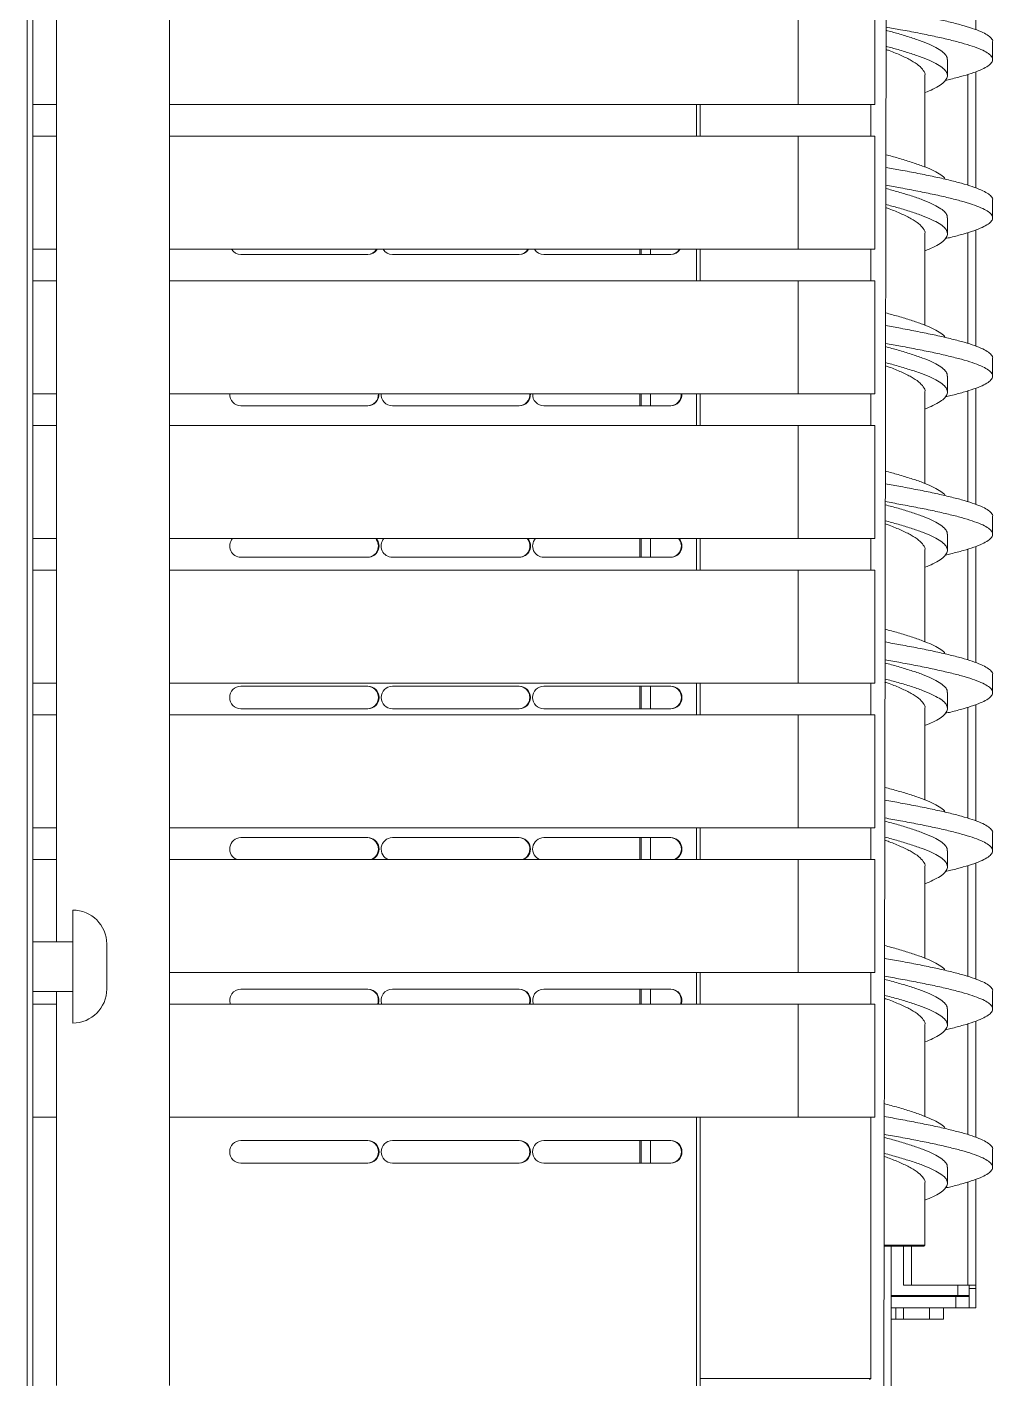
# Model space of a CAD drawing. Header units: millimetres. Extents: x 8553 to 58453, y 11523 to 43612.
# Drawn here: x 50483.8 to 50825.4, y 14145.4 to 14623.9 of the extents above; entities that cross this region are included whole.
import ezdxf

# ---------------------------------------------------------------- set-up
doc = ezdxf.new("R2010")
doc.units = ezdxf.units.MM

msp = doc.modelspace()

# ---------------------------------------------------------------- linework, layer by layer
at = {"linetype": 'Continuous', "lineweight": 15}
for p, q in [((50483.751, 14078.84), (50483.751, 16831.874)), ((50485.751, 16831.757), (50485.751, 14078.957)), ((50534.187, 14143.037), (50534.187, 16772.637)), ((50494.187, 16610.557), (50494.187, 14300.157)), ((50788.899, 15395.707), (50786.76, 14138.008)), ((50819.349, 14664.059), (50819.349, 14622.914)), ((50756.536, 14636.391), (50756.536, 14596.391)), ((50783.641, 14596.391), (50783.641, 14636.391)), ((50825.29, 14612.337), (50825.29, 14618.645)), ((50809.29, 14606.691), (50809.29, 14612.337)), ((50819.349, 14608.059), (50819.349, 14566.914)), ((50801.351, 14574.302), (50801.351, 14606.691)), ((50816.549, 14607.119), (50816.549, 14567.864)), ((50494.187, 14596.391), (50485.751, 14596.391)), ((50756.536, 14596.391), (50534.187, 14596.391)), ((50720.574, 14596.391), (50720.574, 14585.191)), ((50721.83, 14585.191), (50721.83, 14596.391)), ((50783.641, 14596.391), (50756.536, 14596.391)), ((50782.151, 14585.191), (50782.151, 14596.391)), ((50494.187, 14585.191), (50485.751, 14585.191)), ((50756.536, 14585.191), (50534.187, 14585.191)), ((50756.536, 14585.191), (50756.536, 14545.191)), ((50783.641, 14585.191), (50756.536, 14585.191)), ((50783.641, 14545.191), (50783.641, 14585.191)), ((50825.29, 14556.337), (50825.29, 14562.645)), ((50809.29, 14550.691), (50809.29, 14556.337)), ((50801.351, 14518.302), (50801.351, 14550.691)), ((50816.549, 14551.119), (50816.549, 14511.864)), ((50819.349, 14552.059), (50819.349, 14510.914)), ((50494.187, 14545.191), (50485.751, 14545.191)), ((50756.536, 14545.191), (50534.187, 14545.191)), ((50559.38, 14543.388), (50604.288, 14543.388)), ((50612.954, 14543.388), (50657.861, 14543.388)), ((50666.527, 14543.388), (50711.435, 14543.388)), ((50700.551, 14545.191), (50700.551, 14543.388)), ((50700.951, 14545.191), (50700.951, 14543.388)), ((50704.237, 14545.191), (50704.237, 14543.388)), ((50720.574, 14545.191), (50720.574, 14533.991)), ((50721.83, 14533.991), (50721.83, 14545.191)), ((50783.641, 14545.191), (50756.536, 14545.191)), ((50782.151, 14533.991), (50782.151, 14545.191)), ((50494.187, 14533.991), (50485.751, 14533.991)), ((50756.536, 14533.991), (50534.187, 14533.991)), ((50756.536, 14533.991), (50756.536, 14493.991)), ((50783.641, 14533.991), (50756.536, 14533.991)), ((50783.641, 14493.991), (50783.641, 14533.991)), ((50825.29, 14500.337), (50825.29, 14506.645)), ((50809.29, 14494.691), (50809.29, 14500.337)), ((50494.187, 14493.991), (50485.751, 14493.991)), ((50756.536, 14493.991), (50534.187, 14493.991)), ((50700.551, 14493.991), (50700.551, 14489.788)), ((50700.951, 14493.991), (50700.951, 14489.788)), ((50704.237, 14493.991), (50704.237, 14489.788)), ((50720.574, 14493.991), (50720.574, 14482.791)), ((50721.83, 14482.791), (50721.83, 14493.991)), ((50783.641, 14493.991), (50756.536, 14493.991)), ((50782.151, 14482.791), (50782.151, 14493.991)), ((50801.351, 14462.302), (50801.351, 14494.691)), ((50816.549, 14495.119), (50816.549, 14455.864)), ((50819.349, 14496.059), (50819.349, 14454.914)), ((50559.38, 14489.788), (50604.288, 14489.788)), ((50612.954, 14489.788), (50657.861, 14489.788)), ((50666.527, 14489.788), (50711.435, 14489.788)), ((50494.187, 14482.791), (50485.751, 14482.791)), ((50756.536, 14482.791), (50534.187, 14482.791)), ((50756.536, 14482.791), (50756.536, 14442.791)), ((50783.641, 14482.791), (50756.536, 14482.791)), ((50783.641, 14442.791), (50783.641, 14482.791)), ((50825.29, 14444.337), (50825.29, 14450.645)), ((50494.187, 14442.791), (50485.751, 14442.791)), ((50756.536, 14442.791), (50534.187, 14442.791)), ((50700.551, 14442.791), (50700.551, 14436.188)), ((50700.951, 14442.791), (50700.951, 14436.188)), ((50704.237, 14442.791), (50704.237, 14436.188)), ((50720.574, 14442.791), (50720.574, 14431.591)), ((50721.83, 14431.591), (50721.83, 14442.791)), ((50783.641, 14442.791), (50756.536, 14442.791)), ((50782.151, 14431.591), (50782.151, 14442.791)), ((50809.29, 14438.691), (50809.29, 14444.337)), ((50819.349, 14440.059), (50819.349, 14398.914)), ((50559.38, 14436.188), (50604.288, 14436.188)), ((50612.954, 14436.188), (50657.861, 14436.188)), ((50666.527, 14436.188), (50711.435, 14436.188)), ((50801.351, 14406.302), (50801.351, 14438.691)), ((50816.549, 14439.119), (50816.549, 14399.864)), ((50494.187, 14431.591), (50485.751, 14431.591)), ((50756.536, 14431.591), (50534.187, 14431.591)), ((50756.536, 14431.591), (50756.536, 14391.591)), ((50783.641, 14431.591), (50756.536, 14431.591)), ((50783.641, 14391.591), (50783.641, 14431.591)), ((50825.29, 14388.337), (50825.29, 14394.645)), ((50494.187, 14391.591), (50485.751, 14391.591)), ((50756.536, 14391.591), (50534.187, 14391.591)), ((50604.288, 14390.588), (50559.38, 14390.588)), ((50657.861, 14390.588), (50612.954, 14390.588)), ((50711.435, 14390.588), (50666.527, 14390.588)), ((50700.551, 14390.588), (50700.551, 14382.588)), ((50700.951, 14390.588), (50700.951, 14382.588)), ((50704.237, 14390.588), (50704.237, 14382.588)), ((50720.574, 14391.591), (50720.574, 14380.391)), ((50721.83, 14380.391), (50721.83, 14391.591)), ((50783.641, 14391.591), (50756.536, 14391.591)), ((50782.151, 14380.391), (50782.151, 14391.591)), ((50809.29, 14382.691), (50809.29, 14388.337)), ((50801.351, 14350.302), (50801.351, 14382.691)), ((50816.549, 14383.119), (50816.549, 14343.864)), ((50819.349, 14384.059), (50819.349, 14342.914)), ((50494.187, 14380.391), (50485.751, 14380.391)), ((50756.536, 14380.391), (50534.187, 14380.391)), ((50559.38, 14382.588), (50604.288, 14382.588)), ((50612.954, 14382.588), (50657.861, 14382.588)), ((50666.527, 14382.588), (50711.435, 14382.588)), ((50756.536, 14380.391), (50756.536, 14340.391)), ((50783.641, 14380.391), (50756.536, 14380.391)), ((50783.641, 14340.391), (50783.641, 14380.391)), ((50494.187, 14340.391), (50485.751, 14340.391)), ((50756.536, 14340.391), (50534.187, 14340.391)), ((50720.574, 14340.391), (50720.574, 14329.191)), ((50721.83, 14329.191), (50721.83, 14340.391)), ((50783.641, 14340.391), (50756.536, 14340.391)), ((50782.151, 14329.191), (50782.151, 14340.391)), ((50604.288, 14336.988), (50559.38, 14336.988)), ((50657.861, 14336.988), (50612.954, 14336.988)), ((50711.435, 14336.988), (50666.527, 14336.988)), ((50700.551, 14336.988), (50700.551, 14329.191)), ((50700.951, 14336.988), (50700.951, 14329.191)), ((50704.237, 14336.988), (50704.237, 14329.191)), ((50825.29, 14332.337), (50825.29, 14338.645)), ((50809.29, 14326.691), (50809.29, 14332.337)), ((50494.187, 14329.191), (50485.751, 14329.191)), ((50756.536, 14329.191), (50534.187, 14329.191)), ((50756.536, 14329.191), (50756.536, 14289.191)), ((50783.641, 14329.191), (50756.536, 14329.191)), ((50783.641, 14289.191), (50783.641, 14329.191)), ((50801.351, 14294.302), (50801.351, 14326.691)), ((50816.549, 14327.119), (50816.549, 14287.864)), ((50819.349, 14328.059), (50819.349, 14286.914)), ((50499.932, 14271.357), (50499.932, 14311.357)), ((50499.932, 14300.157), (50485.751, 14300.157)), ((50511.932, 14299.357), (50511.932, 14283.357)), ((50756.536, 14289.191), (50534.187, 14289.191)), ((50720.574, 14289.191), (50720.574, 14277.991)), ((50721.83, 14277.991), (50721.83, 14289.191)), ((50783.641, 14289.191), (50756.536, 14289.191)), ((50782.151, 14277.991), (50782.151, 14289.191)), ((50485.751, 14282.557), (50499.932, 14282.557)), ((50494.187, 14282.557), (50494.187, 14143.037)), ((50604.288, 14283.388), (50559.38, 14283.388)), ((50657.861, 14283.388), (50612.954, 14283.388)), ((50711.435, 14283.388), (50666.527, 14283.388)), ((50700.551, 14283.388), (50700.551, 14277.991)), ((50700.951, 14283.388), (50700.951, 14277.991)), ((50704.237, 14283.388), (50704.237, 14277.991)), ((50825.29, 14276.337), (50825.29, 14282.645)), ((50494.187, 14277.991), (50485.751, 14277.991)), ((50756.536, 14277.991), (50534.187, 14277.991)), ((50756.536, 14277.991), (50756.536, 14237.991)), ((50783.641, 14277.991), (50756.536, 14277.991)), ((50783.641, 14237.991), (50783.641, 14277.991)), ((50809.29, 14270.691), (50809.29, 14276.337)), ((50801.351, 14238.302), (50801.351, 14270.691)), ((50816.549, 14271.119), (50816.549, 14231.864)), ((50819.349, 14272.059), (50819.349, 14230.914)), ((50494.187, 14237.991), (50485.751, 14237.991)), ((50756.536, 14237.991), (50534.187, 14237.991)), ((50720.574, 14237.991), (50720.574, 14084.588)), ((50721.83, 14084.588), (50721.83, 14237.991)), ((50783.641, 14237.991), (50756.536, 14237.991)), ((50782.151, 14145.597), (50782.151, 14237.991)), ((50604.288, 14229.788), (50559.38, 14229.788)), ((50657.861, 14229.788), (50612.954, 14229.788)), ((50711.435, 14229.788), (50666.527, 14229.788)), ((50700.551, 14229.788), (50700.551, 14221.788)), ((50700.951, 14229.788), (50700.951, 14221.788)), ((50704.237, 14229.788), (50704.237, 14221.788)), ((50825.29, 14220.337), (50825.29, 14226.645)), ((50559.38, 14221.788), (50604.288, 14221.788)), ((50612.954, 14221.788), (50657.861, 14221.788)), ((50666.527, 14221.788), (50711.435, 14221.788)), ((50809.29, 14214.691), (50809.29, 14220.337)), ((50819.349, 14216.059), (50819.349, 14178.557)), ((50801.351, 14192.797), (50801.351, 14214.691)), ((50816.549, 14215.119), (50816.549, 14178.557)), ((50786.853, 14192.397), (50800.951, 14192.397)), ((50786.854, 14192.797), (50801.351, 14192.797)), ((50789.351, 14076.957), (50789.351, 14192.397)), ((50793.749, 14192.397), (50793.749, 14178.557)), ((50796.549, 14192.397), (50796.549, 14178.557)), ((50800.951, 14192.397), (50801.351, 14192.797)), ((50796.549, 14178.557), (50793.749, 14178.557)), ((50796.549, 14178.557), (50816.549, 14178.557)), ((50812.951, 14178.557), (50812.951, 14174.957)), ((50819.349, 14178.557), (50816.549, 14178.557)), ((50816.949, 14178.557), (50816.949, 14177.357)), ((50816.949, 14177.357), (50816.949, 14174.557)), ((50816.949, 14177.357), (50819.349, 14177.357)), ((50816.951, 14178.557), (50816.951, 14177.357)), ((50819.349, 14178.557), (50819.349, 14177.357)), ((50819.349, 14177.357), (50819.349, 14170.557)), ((50812.951, 14174.957), (50789.351, 14174.957)), ((50789.351, 14174.557), (50812.235, 14174.557)), ((50812.235, 14170.557), (50812.235, 14174.557)), ((50812.235, 14174.557), (50816.951, 14174.557)), ((50812.951, 14174.957), (50816.949, 14174.957)), ((50816.932, 14174.557), (50816.949, 14174.821)), ((50816.951, 14170.557), (50816.951, 14174.557)), ((50791.024, 14170.557), (50789.351, 14170.557)), ((50791.024, 14166.557), (50791.024, 14170.557)), ((50793.7, 14170.557), (50791.024, 14170.557)), ((50793.7, 14166.557), (50793.7, 14170.557)), ((50793.7, 14170.557), (50801.773, 14170.557)), ((50802.934, 14170.557), (50801.773, 14170.557)), ((50802.934, 14166.557), (50802.934, 14170.557)), ((50807.871, 14170.557), (50802.934, 14170.557)), ((50807.871, 14166.557), (50807.871, 14170.557)), ((50807.871, 14170.557), (50812.235, 14170.557)), ((50812.235, 14170.557), (50816.951, 14170.557)), ((50819.349, 14170.557), (50816.951, 14170.557)), ((50791.024, 14166.557), (50789.351, 14166.557)), ((50793.7, 14166.557), (50791.024, 14166.557)), ((50802.934, 14166.557), (50793.7, 14166.557)), ((50807.871, 14166.557), (50802.934, 14166.557)), ((50765.213, 14145.597), (50721.83, 14145.597)), ((50782.151, 14145.597), (50765.213, 14145.597)), ((50781.751, 14145.197), (50782.151, 14145.597))]:
    msp.add_line(p, q, dxfattribs=at)
for centre, radius, start, end in [((50559.392, 14547.316), 3.928, 212.73989, 269.82633), ((50604.067, 14547.316), 3.928, 270.17367, 327.26011), ((50604.276, 14547.316), 3.928, 270.17367, 327.26011), ((50612.966, 14547.316), 3.928, 212.73989, 269.82633), ((50657.641, 14547.316), 3.928, 270.17367, 327.26011), ((50657.849, 14547.316), 3.928, 270.17367, 327.26011), ((50666.539, 14547.316), 3.928, 212.73989, 269.82633), ((50711.214, 14547.316), 3.928, 270.17367, 327.26011), ((50711.423, 14547.316), 3.928, 270.17367, 327.26011), ((50559.415, 14493.763), 3.975, 176.70044, 269.5039), ((50604.045, 14493.763), 3.975, 270.4961, 3.29956), ((50604.253, 14493.763), 3.975, 270.4961, 3.29956), ((50612.988, 14493.763), 3.975, 176.70044, 269.5039), ((50657.618, 14493.763), 3.975, 270.4961, 3.29956), ((50657.827, 14493.763), 3.975, 270.4961, 3.29956), ((50666.562, 14493.763), 3.975, 176.70044, 269.5039), ((50711.192, 14493.763), 3.975, 270.4961, 3.29956), ((50711.4, 14493.763), 3.975, 270.4961, 3.29956), ((50559.436, 14440.192), 4.005, 139.5221, 269.20268), ((50604.023, 14440.192), 4.005, 270.79732, 40.4779), ((50604.232, 14440.192), 4.005, 270.79732, 40.4779), ((50613.01, 14440.192), 4.005, 139.5221, 269.20268), ((50657.597, 14440.192), 4.005, 270.79732, 40.4779), ((50657.805, 14440.192), 4.005, 270.79732, 40.4779), ((50666.583, 14440.192), 4.005, 139.5221, 269.20268), ((50711.171, 14440.192), 4.005, 270.79732, 40.4779), ((50711.379, 14440.192), 4.005, 270.79732, 40.4779), ((50559.427, 14386.588), 4, 90.66843, 269.33157), ((50604.033, 14386.588), 4, 270.66843, 89.33157), ((50604.241, 14386.588), 4, 270.66843, 89.33157), ((50613.001, 14386.588), 4, 90.66843, 269.33157), ((50657.606, 14386.588), 4, 270.66843, 89.33157), ((50657.814, 14386.588), 4, 270.66843, 89.33157), ((50666.574, 14386.588), 4, 90.66843, 269.33157), ((50711.18, 14386.588), 4, 270.66843, 89.33157), ((50711.388, 14386.588), 4, 270.66843, 89.33157), ((50559.434, 14332.982), 4.006, 90.77337, 251.13402), ((50604.025, 14332.982), 4.006, 288.86598, 89.22663), ((50604.234, 14332.982), 4.006, 288.86598, 89.22663), ((50613.008, 14332.982), 4.006, 90.77337, 251.13402), ((50657.599, 14332.982), 4.006, 288.86598, 89.22663), ((50657.807, 14332.982), 4.006, 288.86598, 89.22663), ((50666.582, 14332.982), 4.006, 90.77337, 251.13402), ((50711.172, 14332.982), 4.006, 288.86598, 89.22663), ((50711.381, 14332.982), 4.006, 288.86598, 89.22663), ((50499.932, 14299.357), 12, 0, 90), ((50499.932, 14283.357), 12, 270, 0), ((50559.432, 14279.392), 3.996, 90.74027, 200.50916), ((50604.028, 14279.392), 3.996, 339.49084, 89.25973), ((50604.248, 14279.4), 3.988, 339.32244, 89.42813), ((50613.006, 14279.392), 3.996, 90.74027, 200.50916), ((50657.601, 14279.392), 3.996, 339.49084, 89.25973), ((50657.821, 14279.4), 3.988, 339.32244, 89.42813), ((50666.579, 14279.392), 3.996, 90.74027, 200.50916), ((50711.175, 14279.392), 3.996, 339.49084, 89.25973), ((50711.395, 14279.4), 3.988, 339.32244, 89.42813), ((50559.427, 14225.788), 4, 90.66843, 269.33157), ((50604.033, 14225.788), 4, 270.66843, 89.33157), ((50604.241, 14225.788), 4, 270.66843, 89.33157), ((50613.001, 14225.788), 4, 90.66843, 269.33157), ((50657.606, 14225.788), 4, 270.66843, 89.33157), ((50657.814, 14225.788), 4, 270.66843, 89.33157), ((50666.574, 14225.788), 4, 90.66843, 269.33157), ((50711.18, 14225.788), 4, 270.66843, 89.33157), ((50711.388, 14225.788), 4, 270.66843, 89.33157), ((50812.551, 14174.957), 0.4, 270, 0)]:
    msp.add_arc(centre, radius, start, end, dxfattribs=at)
for points, knots in [([(50787.597, 14630.164), (50789.328, 14629.854), (50793.23, 14629.156), (50798.936, 14628.069), (50804.644, 14626.9), (50809.811, 14625.735), (50814.354, 14624.568), (50818.197, 14623.4), (50821.267, 14622.236), (50823.542, 14621.067), (50824.862, 14619.901), (50825.414, 14619.094), (50825.269, 14618.675), (50825.258, 14618.645)], [0, 0, 0, 0, 0.0807462, 0.1819952, 0.2833248, 0.3845518, 0.4858448, 0.5871379, 0.6883649, 0.7896945, 0.8909435, 0.9921926, 1, 1, 1, 1]), ([(50787.585, 14622.7), (50789.019, 14622.309), (50792.166, 14621.452), (50796.504, 14620.126), (50800.557, 14618.725), (50803.927, 14617.326), (50806.558, 14615.927), (50808.329, 14614.526), (50809.239, 14613.328), (50809.196, 14612.599), (50809.181, 14612.336)], [0, 0, 0, 0, 0.113256, 0.2483733, 0.3834906, 0.518539, 0.6535875, 0.7887048, 0.9238221, 1, 1, 1, 1]), ([(50787.587, 14623.858), (50789.321, 14623.547), (50793.227, 14622.848), (50798.936, 14621.76), (50804.644, 14620.591), (50809.811, 14619.427), (50814.354, 14618.259), (50818.196, 14617.092), (50821.271, 14615.927), (50823.526, 14614.758), (50824.922, 14613.593), (50825.436, 14612.427), (50825.059, 14611.258), (50823.797, 14610.093), (50821.67, 14608.926), (50818.726, 14607.758), (50814.967, 14606.594), (50811.548, 14605.669), (50809.199, 14605.136), (50808.563, 14604.992)], [0, 0, 0, 0, 0.0494085, 0.1112338, 0.1731083, 0.2349202, 0.2967724, 0.3586245, 0.4204364, 0.4823109, 0.5441362, 0.6059615, 0.6678361, 0.729648, 0.7915001, 0.8533523, 0.9151642, 0.9770387, 1, 1, 1, 1]), ([(50787.575, 14617.057), (50789.013, 14616.665), (50792.163, 14615.807), (50796.505, 14614.48), (50800.557, 14613.079), (50803.929, 14611.68), (50806.551, 14610.281), (50808.355, 14608.88), (50809.297, 14607.479), (50809.353, 14606.08), (50808.527, 14604.681), (50806.817, 14603.28), (50804.461, 14601.942), (50802.336, 14601.071), (50801.351, 14600.668)], [0, 0, 0, 0, 0.0717823, 0.1572267, 0.2426712, 0.3280721, 0.413473, 0.4989175, 0.5843619, 0.6697629, 0.7551638, 0.8406082, 0.9260527, 1, 1, 1, 1]), ([(50801.324, 14606.691), (50801.333, 14606.721), (50801.511, 14607.335), (50800.857, 14608.531), (50799.294, 14610.281), (50796.625, 14612.031), (50793.05, 14613.781), (50789.949, 14615.079), (50787.943, 14615.794), (50787.573, 14615.925)], [0, 0, 0, 0, 0.009699, 0.1992138, 0.3887222, 0.5782254, 0.7677248, 0.9572217, 1, 1, 1, 1]), ([(50787.502, 14574.181), (50789.265, 14573.866), (50793.199, 14573.161), (50798.936, 14572.069), (50804.644, 14570.9), (50809.811, 14569.735), (50814.354, 14568.568), (50818.197, 14567.4), (50821.267, 14566.236), (50823.542, 14565.067), (50824.862, 14563.901), (50825.414, 14563.094), (50825.269, 14562.675), (50825.258, 14562.645)], [0, 0, 0, 0, 0.0821173, 0.1832153, 0.2843938, 0.3854698, 0.4866117, 0.5877537, 0.6888297, 0.7900082, 0.8911062, 0.9922042, 1, 1, 1, 1]), ([(50787.51, 14578.675), (50788.97, 14578.277), (50792.142, 14577.413), (50796.506, 14576.08), (50800.554, 14574.679), (50803.939, 14573.28), (50806.514, 14571.881), (50808.06, 14570.787), (50808.436, 14570.16), (50808.532, 14570)], [0, 0, 0, 0, 0.1377092, 0.2991453, 0.4605814, 0.6219353, 0.7832891, 0.9447252, 1, 1, 1, 1]), ([(50787.489, 14566.726), (50788.957, 14566.327), (50792.136, 14565.46), (50796.505, 14564.126), (50800.557, 14562.725), (50803.927, 14561.326), (50806.558, 14559.927), (50808.329, 14558.526), (50809.239, 14557.328), (50809.196, 14556.599), (50809.181, 14556.336)], [0, 0, 0, 0, 0.115508, 0.2502821, 0.3850563, 0.5197618, 0.6544673, 0.7892414, 0.9240156, 1, 1, 1, 1]), ([(50787.491, 14567.875), (50789.258, 14567.558), (50793.196, 14566.853), (50798.936, 14565.76), (50804.644, 14564.591), (50809.811, 14563.427), (50814.354, 14562.259), (50818.196, 14561.092), (50821.271, 14559.927), (50823.526, 14558.758), (50824.922, 14557.593), (50825.436, 14556.427), (50825.059, 14555.258), (50823.797, 14554.093), (50821.67, 14552.926), (50818.726, 14551.758), (50814.967, 14550.594), (50811.548, 14549.669), (50809.199, 14549.136), (50808.563, 14548.992)], [0, 0, 0, 0, 0.0502747, 0.1120437, 0.1738619, 0.2356174, 0.2974132, 0.359209, 0.4209645, 0.4827827, 0.5445517, 0.6063206, 0.6681388, 0.7298943, 0.7916901, 0.8534859, 0.9152415, 0.9770596, 1, 1, 1, 1]), ([(50801.324, 14550.691), (50801.333, 14550.721), (50801.511, 14551.335), (50800.857, 14552.531), (50799.294, 14554.281), (50796.624, 14556.031), (50793.051, 14557.781), (50789.92, 14559.09), (50787.88, 14559.817), (50787.478, 14559.96)], [0, 0, 0, 0, 0.0096632, 0.1984782, 0.3872867, 0.5760902, 0.7648899, 0.9536869, 1, 1, 1, 1]), ([(50787.48, 14561.083), (50788.95, 14560.683), (50792.133, 14559.816), (50796.505, 14558.48), (50800.557, 14557.079), (50803.929, 14555.68), (50806.551, 14554.281), (50808.355, 14552.88), (50809.297, 14551.479), (50809.353, 14550.08), (50808.527, 14548.681), (50806.817, 14547.28), (50804.461, 14545.942), (50802.336, 14545.071), (50801.351, 14544.668)], [0, 0, 0, 0, 0.0732744, 0.1585815, 0.2438886, 0.3291522, 0.4144159, 0.499723, 0.5850301, 0.6702937, 0.7555574, 0.8408645, 0.9261715, 1, 1, 1, 1]), ([(50787.415, 14522.701), (50788.907, 14522.295), (50792.113, 14521.422), (50796.506, 14520.08), (50800.554, 14518.679), (50803.939, 14517.28), (50806.514, 14515.881), (50808.06, 14514.787), (50808.436, 14514.16), (50808.532, 14514)], [0, 0, 0, 0, 0.1403244, 0.3012709, 0.4622174, 0.6230819, 0.7839464, 0.9448929, 1, 1, 1, 1]), ([(50787.407, 14518.199), (50789.202, 14517.877), (50793.169, 14517.167), (50798.936, 14516.069), (50804.644, 14514.9), (50809.811, 14513.735), (50814.354, 14512.568), (50818.197, 14511.4), (50821.267, 14510.236), (50823.542, 14509.067), (50824.862, 14507.901), (50825.414, 14507.094), (50825.269, 14506.675), (50825.258, 14506.645)], [0, 0, 0, 0, 0.0834843, 0.1844317, 0.2854595, 0.386385, 0.4873763, 0.5883676, 0.6892931, 0.7903209, 0.8912684, 0.9922158, 1, 1, 1, 1]), ([(50787.396, 14511.892), (50789.195, 14511.57), (50793.165, 14510.859), (50798.936, 14509.76), (50804.644, 14508.591), (50809.811, 14507.427), (50814.354, 14506.259), (50818.196, 14505.092), (50821.271, 14503.927), (50823.526, 14502.758), (50824.922, 14501.593), (50825.436, 14500.427), (50825.059, 14499.258), (50823.797, 14498.093), (50821.67, 14496.926), (50818.726, 14495.758), (50814.967, 14494.594), (50811.548, 14493.669), (50809.199, 14493.136), (50808.563, 14492.992)], [0, 0, 0, 0, 0.0511394, 0.1128522, 0.174614, 0.2363133, 0.2980529, 0.3597924, 0.4214917, 0.4832536, 0.5449663, 0.6066791, 0.6684409, 0.7301402, 0.7918798, 0.8536193, 0.9153186, 0.9770805, 1, 1, 1, 1]), ([(50787.394, 14510.753), (50788.894, 14510.344), (50792.106, 14509.469), (50796.505, 14508.126), (50800.557, 14506.725), (50803.927, 14505.326), (50806.558, 14503.927), (50808.329, 14502.526), (50809.239, 14501.328), (50809.196, 14500.599), (50809.181, 14500.336)], [0, 0, 0, 0, 0.1177486, 0.2521813, 0.3866141, 0.5209783, 0.6553426, 0.7897753, 0.924208, 1, 1, 1, 1]), ([(50801.324, 14494.691), (50801.333, 14494.721), (50801.511, 14495.335), (50800.857, 14496.531), (50799.295, 14498.281), (50796.624, 14500.031), (50793.052, 14501.781), (50789.89, 14503.102), (50787.817, 14503.839), (50787.383, 14503.994)], [0, 0, 0, 0, 0.0096277, 0.1977479, 0.3858619, 0.5739707, 0.7620757, 0.9501782, 1, 1, 1, 1]), ([(50787.385, 14505.11), (50788.888, 14504.7), (50792.103, 14503.824), (50796.505, 14502.48), (50800.557, 14501.079), (50803.929, 14499.68), (50806.551, 14498.281), (50808.355, 14496.88), (50809.297, 14495.479), (50809.353, 14494.08), (50808.527, 14492.681), (50806.817, 14491.28), (50804.461, 14489.942), (50802.336, 14489.071), (50801.351, 14488.668)], [0, 0, 0, 0, 0.0747617, 0.15993189, 0.24510207, 0.33022888, 0.41535568, 0.50052587, 0.58569606, 0.67082286, 0.75594966, 0.84111985, 0.92629004, 1, 1, 1, 1]), ([(50787.319, 14466.728), (50788.845, 14466.312), (50792.083, 14465.43), (50796.506, 14464.08), (50800.554, 14462.679), (50803.939, 14461.28), (50806.514, 14459.881), (50808.06, 14458.787), (50808.436, 14458.16), (50808.532, 14458)], [0, 0, 0, 0, 0.1429237, 0.3033836, 0.4638434, 0.6242215, 0.7845997, 0.9450595, 1, 1, 1, 1]), ([(50787.312, 14462.216), (50789.139, 14461.889), (50793.138, 14461.173), (50798.936, 14460.069), (50804.644, 14458.9), (50809.811, 14457.735), (50814.354, 14456.568), (50818.197, 14455.4), (50821.267, 14454.236), (50823.542, 14453.067), (50824.862, 14451.901), (50825.414, 14451.094), (50825.269, 14450.675), (50825.258, 14450.645)], [0, 0, 0, 0, 0.0848472, 0.1856445, 0.2865221, 0.3872975, 0.4881386, 0.5889798, 0.6897551, 0.7906328, 0.8914301, 0.9922274, 1, 1, 1, 1]), ([(50787.299, 14454.779), (50788.831, 14454.362), (50792.077, 14453.478), (50796.505, 14452.126), (50800.557, 14450.725), (50803.927, 14449.326), (50806.558, 14447.927), (50808.329, 14446.526), (50809.239, 14445.328), (50809.196, 14444.599), (50809.181, 14444.336)], [0, 0, 0, 0, 0.1199779, 0.2540709, 0.388164, 0.5221887, 0.6562135, 0.7903065, 0.9243996, 1, 1, 1, 1]), ([(50787.301, 14455.909), (50789.132, 14455.581), (50793.135, 14454.865), (50798.936, 14453.76), (50804.644, 14452.591), (50809.811, 14451.427), (50814.354, 14450.259), (50818.196, 14449.092), (50821.271, 14447.927), (50823.526, 14446.758), (50824.922, 14445.593), (50825.436, 14444.427), (50825.059, 14443.258), (50823.797, 14442.093), (50821.67, 14440.926), (50818.726, 14439.758), (50814.967, 14438.594), (50811.548, 14437.669), (50809.199, 14437.136), (50808.563, 14436.992)], [0, 0, 0, 0, 0.0520026, 0.1136591, 0.1753649, 0.237008, 0.2986914, 0.3603748, 0.422018, 0.4837237, 0.5453803, 0.6070368, 0.6687425, 0.7303857, 0.7920691, 0.8537525, 0.9153957, 0.9771014, 1, 1, 1, 1]), ([(50801.324, 14438.691), (50801.333, 14438.721), (50801.511, 14439.335), (50800.857, 14440.531), (50799.295, 14442.281), (50796.624, 14444.031), (50793.053, 14445.781), (50789.861, 14447.113), (50787.754, 14447.862), (50787.288, 14448.028)], [0, 0, 0, 0, 0.0095924, 0.1970231, 0.3844474, 0.5718667, 0.7592822, 0.9466952, 1, 1, 1, 1]), ([(50787.289, 14449.136), (50788.825, 14448.718), (50792.074, 14447.833), (50796.505, 14446.48), (50800.557, 14445.079), (50803.929, 14443.68), (50806.551, 14442.281), (50808.355, 14440.88), (50809.297, 14439.479), (50809.353, 14438.08), (50808.527, 14436.681), (50806.817, 14435.28), (50804.461, 14433.942), (50802.336, 14433.071), (50801.351, 14432.668)], [0, 0, 0, 0, 0.0762443, 0.161278, 0.2463117, 0.3313021, 0.4162925, 0.5013262, 0.5863599, 0.6713503, 0.7563407, 0.8413744, 0.9264081, 1, 1, 1, 1]), ([(50787.224, 14410.754), (50788.782, 14410.33), (50792.053, 14409.439), (50796.506, 14408.08), (50800.554, 14406.679), (50803.939, 14405.28), (50806.514, 14403.881), (50808.06, 14402.787), (50808.436, 14402.16), (50808.532, 14402)], [0, 0, 0, 0, 0.1455074, 0.3054835, 0.4654597, 0.6253543, 0.785249, 0.9452251, 1, 1, 1, 1]), ([(50787.216, 14406.233), (50789.076, 14405.9), (50793.107, 14405.178), (50798.936, 14404.069), (50804.644, 14402.9), (50809.811, 14401.735), (50814.354, 14400.568), (50818.197, 14399.4), (50821.267, 14398.236), (50823.542, 14397.067), (50824.862, 14395.901), (50825.414, 14395.094), (50825.269, 14394.675), (50825.258, 14394.645)], [0, 0, 0, 0, 0.0862061, 0.1868538, 0.2875816, 0.3882073, 0.4888987, 0.5895901, 0.6902158, 0.7909436, 0.8915913, 0.9922389, 1, 1, 1, 1]), ([(50787.204, 14398.806), (50788.769, 14398.379), (50792.047, 14397.487), (50796.506, 14396.126), (50800.557, 14394.725), (50803.927, 14393.326), (50806.558, 14391.927), (50808.329, 14390.526), (50809.239, 14389.328), (50809.196, 14388.599), (50809.181, 14388.336)], [0, 0, 0, 0, 0.1221959, 0.255951, 0.389706, 0.523393, 0.6570799, 0.790835, 0.9245901, 1, 1, 1, 1]), ([(50787.206, 14399.926), (50789.069, 14399.593), (50793.104, 14398.871), (50798.936, 14397.76), (50804.644, 14396.591), (50809.811, 14395.427), (50814.354, 14394.259), (50818.196, 14393.092), (50821.271, 14391.927), (50823.526, 14390.758), (50824.922, 14389.593), (50825.436, 14388.427), (50825.059, 14387.258), (50823.797, 14386.093), (50821.67, 14384.926), (50818.726, 14383.758), (50814.967, 14382.594), (50811.548, 14381.669), (50809.199, 14381.136), (50808.563, 14380.992)], [0, 0, 0, 0, 0.0528641, 0.1144647, 0.1761143, 0.2377014, 0.2993288, 0.3609561, 0.4225432, 0.4841929, 0.5457934, 0.607394, 0.6690436, 0.7306308, 0.7922581, 0.8538854, 0.9154726, 0.9771222, 1, 1, 1, 1]), ([(50787.194, 14393.163), (50788.763, 14392.735), (50792.044, 14391.842), (50796.506, 14390.48), (50800.557, 14389.079), (50803.929, 14387.68), (50806.551, 14386.281), (50808.355, 14384.88), (50809.297, 14383.479), (50809.353, 14382.08), (50808.527, 14380.681), (50806.817, 14379.28), (50804.461, 14377.942), (50802.336, 14377.071), (50801.351, 14376.668)], [0, 0, 0, 0, 0.0777221, 0.1626197, 0.2475174, 0.3323719, 0.4172263, 0.502124, 0.5870216, 0.6718761, 0.7567305, 0.8416282, 0.9265259, 1, 1, 1, 1]), ([(50801.324, 14382.691), (50801.333, 14382.721), (50801.511, 14383.335), (50800.857, 14384.531), (50799.295, 14386.281), (50796.624, 14388.031), (50793.054, 14389.781), (50789.831, 14391.124), (50787.691, 14391.885), (50787.192, 14392.062)], [0, 0, 0, 0, 0.0095573, 0.1963035, 0.3830433, 0.5697781, 0.7565091, 0.9432376, 1, 1, 1, 1]), ([(50787.129, 14354.781), (50788.719, 14354.348), (50792.023, 14353.448), (50796.507, 14352.08), (50800.554, 14350.679), (50803.939, 14349.28), (50806.514, 14347.881), (50808.06, 14346.787), (50808.436, 14346.16), (50808.532, 14346)], [0, 0, 0, 0, 0.14807557, 0.3075709, 0.46706623, 0.62648033, 0.78589442, 0.94538976, 1, 1, 1, 1]), ([(50787.121, 14350.25), (50789.013, 14349.911), (50793.077, 14349.184), (50798.937, 14348.069), (50804.644, 14346.9), (50809.811, 14345.735), (50814.354, 14344.568), (50818.197, 14343.4), (50821.267, 14342.236), (50823.542, 14341.067), (50824.862, 14339.901), (50825.414, 14339.094), (50825.269, 14338.675), (50825.258, 14338.645)], [0, 0, 0, 0, 0.087561, 0.1880594, 0.2886379, 0.3891144, 0.4896565, 0.5901986, 0.6906751, 0.7912536, 0.891752, 0.9922504, 1, 1, 1, 1]), ([(50787.109, 14342.832), (50788.706, 14342.397), (50792.017, 14341.496), (50796.506, 14340.126), (50800.557, 14338.725), (50803.927, 14337.326), (50806.558, 14335.927), (50808.329, 14334.526), (50809.239, 14333.328), (50809.196, 14332.599), (50809.181, 14332.336)], [0, 0, 0, 0, 0.12440278, 0.25782158, 0.39124039, 0.52459124, 0.65794208, 0.79136089, 0.92477969, 1, 1, 1, 1]), ([(50787.111, 14343.944), (50789.006, 14343.604), (50793.073, 14342.876), (50798.937, 14341.76), (50804.644, 14340.591), (50809.811, 14339.427), (50814.354, 14338.259), (50818.196, 14337.092), (50821.271, 14335.927), (50823.526, 14334.758), (50824.922, 14333.593), (50825.436, 14332.427), (50825.059, 14331.258), (50823.797, 14330.093), (50821.67, 14328.926), (50818.726, 14327.758), (50814.967, 14326.594), (50811.548, 14325.669), (50809.199, 14325.136), (50808.563, 14324.992)], [0, 0, 0, 0, 0.0537241, 0.1152687, 0.1768624, 0.2383936, 0.299965, 0.3615363, 0.4230676, 0.4846612, 0.5462058, 0.6077505, 0.6693441, 0.7308753, 0.7924467, 0.8540181, 0.9155493, 0.9771429, 1, 1, 1, 1]), ([(50801.324, 14326.691), (50801.333, 14326.721), (50801.511, 14327.335), (50800.857, 14328.531), (50799.295, 14330.281), (50796.624, 14332.031), (50793.055, 14333.781), (50789.801, 14335.136), (50787.628, 14335.908), (50787.097, 14336.097)], [0, 0, 0, 0, 0.0095226, 0.1955891, 0.3816495, 0.5677047, 0.7537562, 0.9398052, 1, 1, 1, 1]), ([(50787.099, 14337.189), (50788.7, 14336.753), (50792.014, 14335.851), (50796.506, 14334.48), (50800.557, 14333.079), (50803.929, 14331.68), (50806.551, 14330.281), (50808.355, 14328.88), (50809.297, 14327.479), (50809.353, 14326.08), (50808.527, 14324.681), (50806.817, 14323.28), (50804.461, 14321.942), (50802.336, 14321.071), (50801.351, 14320.668)], [0, 0, 0, 0, 0.0791952, 0.1639572, 0.2487193, 0.3334382, 0.4181571, 0.5029192, 0.5876813, 0.6724002, 0.7571191, 0.8418812, 0.9266432, 1, 1, 1, 1]), ([(50787.034, 14298.807), (50788.657, 14298.365), (50791.993, 14297.457), (50796.507, 14296.08), (50800.554, 14294.679), (50803.939, 14293.28), (50806.514, 14291.881), (50808.06, 14290.787), (50808.436, 14290.16), (50808.532, 14290)], [0, 0, 0, 0, 0.1506283, 0.3096457, 0.4686632, 0.6275996, 0.786536, 0.9455534, 1, 1, 1, 1]), ([(50787.026, 14294.267), (50788.95, 14293.923), (50793.046, 14293.19), (50798.937, 14292.069), (50804.644, 14290.9), (50809.811, 14289.735), (50814.354, 14288.568), (50818.197, 14287.4), (50821.267, 14286.236), (50823.542, 14285.067), (50824.862, 14283.901), (50825.414, 14283.094), (50825.269, 14282.675), (50825.258, 14282.645)], [0, 0, 0, 0, 0.0889118, 0.1892615, 0.289691, 0.3900188, 0.4904121, 0.5908053, 0.6911331, 0.7915627, 0.8919123, 0.9922619, 1, 1, 1, 1]), ([(50787.015, 14287.961), (50788.943, 14287.616), (50793.043, 14286.882), (50798.937, 14285.76), (50804.644, 14284.591), (50809.811, 14283.427), (50814.354, 14282.259), (50818.196, 14281.092), (50821.271, 14279.927), (50823.526, 14278.758), (50824.922, 14277.593), (50825.436, 14276.427), (50825.059, 14275.258), (50823.797, 14274.093), (50821.67, 14272.926), (50818.726, 14271.758), (50814.967, 14270.594), (50811.548, 14269.669), (50809.199, 14269.136), (50808.563, 14268.992)], [0, 0, 0, 0, 0.0545825, 0.1160713, 0.1776091, 0.2390845, 0.3006, 0.3621155, 0.4235909, 0.4851287, 0.5466175, 0.6081063, 0.6696441, 0.7311195, 0.792635, 0.8541505, 0.9156259, 0.9771637, 1, 1, 1, 1]), ([(50787.013, 14286.858), (50788.644, 14286.415), (50791.987, 14285.504), (50796.506, 14284.126), (50800.557, 14282.725), (50803.927, 14281.326), (50806.558, 14279.927), (50808.329, 14278.526), (50809.239, 14277.328), (50809.196, 14276.599), (50809.181, 14276.336)], [0, 0, 0, 0, 0.1265986, 0.2596828, 0.392767, 0.5257835, 0.6587999, 0.7918841, 0.9249683, 1, 1, 1, 1]), ([(50801.324, 14270.691), (50801.333, 14270.721), (50801.511, 14271.335), (50800.857, 14272.531), (50799.295, 14274.281), (50796.623, 14276.031), (50793.055, 14277.781), (50789.772, 14279.147), (50787.566, 14279.931), (50787.002, 14280.131)], [0, 0, 0, 0, 0.009488, 0.19488, 0.3802657, 0.5656464, 0.7510233, 0.9363977, 1, 1, 1, 1]), ([(50787.004, 14281.215), (50788.637, 14280.771), (50791.984, 14279.86), (50796.506, 14278.48), (50800.556, 14277.079), (50803.929, 14275.68), (50806.551, 14274.281), (50808.355, 14272.88), (50809.297, 14271.479), (50809.353, 14270.08), (50808.527, 14268.681), (50806.817, 14267.28), (50804.461, 14265.942), (50802.336, 14265.071), (50801.351, 14264.668)], [0, 0, 0, 0, 0.0806635, 0.1652904, 0.2499174, 0.3345012, 0.419085, 0.5037119, 0.5883388, 0.6729226, 0.7575064, 0.8421333, 0.9267602, 1, 1, 1, 1]), ([(50786.939, 14242.833), (50788.594, 14242.383), (50791.964, 14241.466), (50796.507, 14240.08), (50800.554, 14238.679), (50803.939, 14237.28), (50806.514, 14235.881), (50808.06, 14234.787), (50808.436, 14234.16), (50808.532, 14234)], [0, 0, 0, 0, 0.1531658, 0.3117082, 0.4702505, 0.6287121, 0.7871737, 0.9457161, 1, 1, 1, 1]), ([(50786.931, 14238.285), (50788.887, 14237.934), (50793.015, 14237.196), (50798.937, 14236.069), (50804.644, 14234.9), (50809.811, 14233.735), (50814.354, 14232.568), (50818.197, 14231.4), (50821.267, 14230.236), (50823.542, 14229.067), (50824.862, 14227.901), (50825.414, 14227.094), (50825.269, 14226.675), (50825.258, 14226.645)], [0, 0, 0, 0, 0.0902587, 0.19046, 0.2907411, 0.3909206, 0.4911654, 0.5914102, 0.6915897, 0.7918708, 0.8920721, 0.9922733, 1, 1, 1, 1]), ([(50786.918, 14230.885), (50788.581, 14230.432), (50791.957, 14229.513), (50796.506, 14228.126), (50800.557, 14226.725), (50803.927, 14225.326), (50806.558, 14223.927), (50808.329, 14222.526), (50809.239, 14221.328), (50809.196, 14220.599), (50809.181, 14220.336)], [0, 0, 0, 0, 0.1287834, 0.2615347, 0.394286, 0.5269697, 0.6596534, 0.7924047, 0.925156, 1, 1, 1, 1]), ([(50786.92, 14231.978), (50788.88, 14231.627), (50793.012, 14230.888), (50798.937, 14229.76), (50804.644, 14228.591), (50809.811, 14227.427), (50814.354, 14226.259), (50818.196, 14225.092), (50821.271, 14223.927), (50823.526, 14222.758), (50824.922, 14221.593), (50825.436, 14220.427), (50825.059, 14219.258), (50823.797, 14218.093), (50821.67, 14216.926), (50818.726, 14215.758), (50814.967, 14214.594), (50811.548, 14213.669), (50809.199, 14213.136), (50808.563, 14212.992)], [0, 0, 0, 0, 0.0554394, 0.1168725, 0.1783545, 0.2397742, 0.3012339, 0.3626937, 0.4241134, 0.4855954, 0.5470284, 0.6084615, 0.6699435, 0.7313632, 0.7928229, 0.8542827, 0.9157024, 0.9771844, 1, 1, 1, 1]), ([(50786.909, 14225.242), (50788.575, 14224.788), (50791.954, 14223.868), (50796.507, 14222.48), (50800.556, 14221.079), (50803.929, 14219.68), (50806.551, 14218.281), (50808.355, 14216.88), (50809.297, 14215.479), (50809.353, 14214.08), (50808.527, 14212.681), (50806.817, 14211.28), (50804.461, 14209.942), (50802.336, 14209.071), (50801.351, 14208.668)], [0, 0, 0, 0, 0.0821273, 0.1666194, 0.2511116, 0.3355607, 0.4200099, 0.504502, 0.5889942, 0.6734433, 0.7578925, 0.8423846, 0.9268768, 1, 1, 1, 1]), ([(50801.324, 14214.691), (50801.333, 14214.721), (50801.511, 14215.335), (50800.857, 14216.531), (50799.295, 14218.281), (50796.623, 14220.031), (50793.056, 14221.781), (50789.742, 14223.159), (50787.503, 14223.953), (50786.907, 14224.165)], [0, 0, 0, 0, 0.0094538, 0.194176, 0.3788919, 0.5636029, 0.7483101, 0.9330148, 1, 1, 1, 1])]:
    msp.add_open_spline(points, degree=3, knots=knots, dxfattribs=at)

doc.saveas('drawing.dxf')
